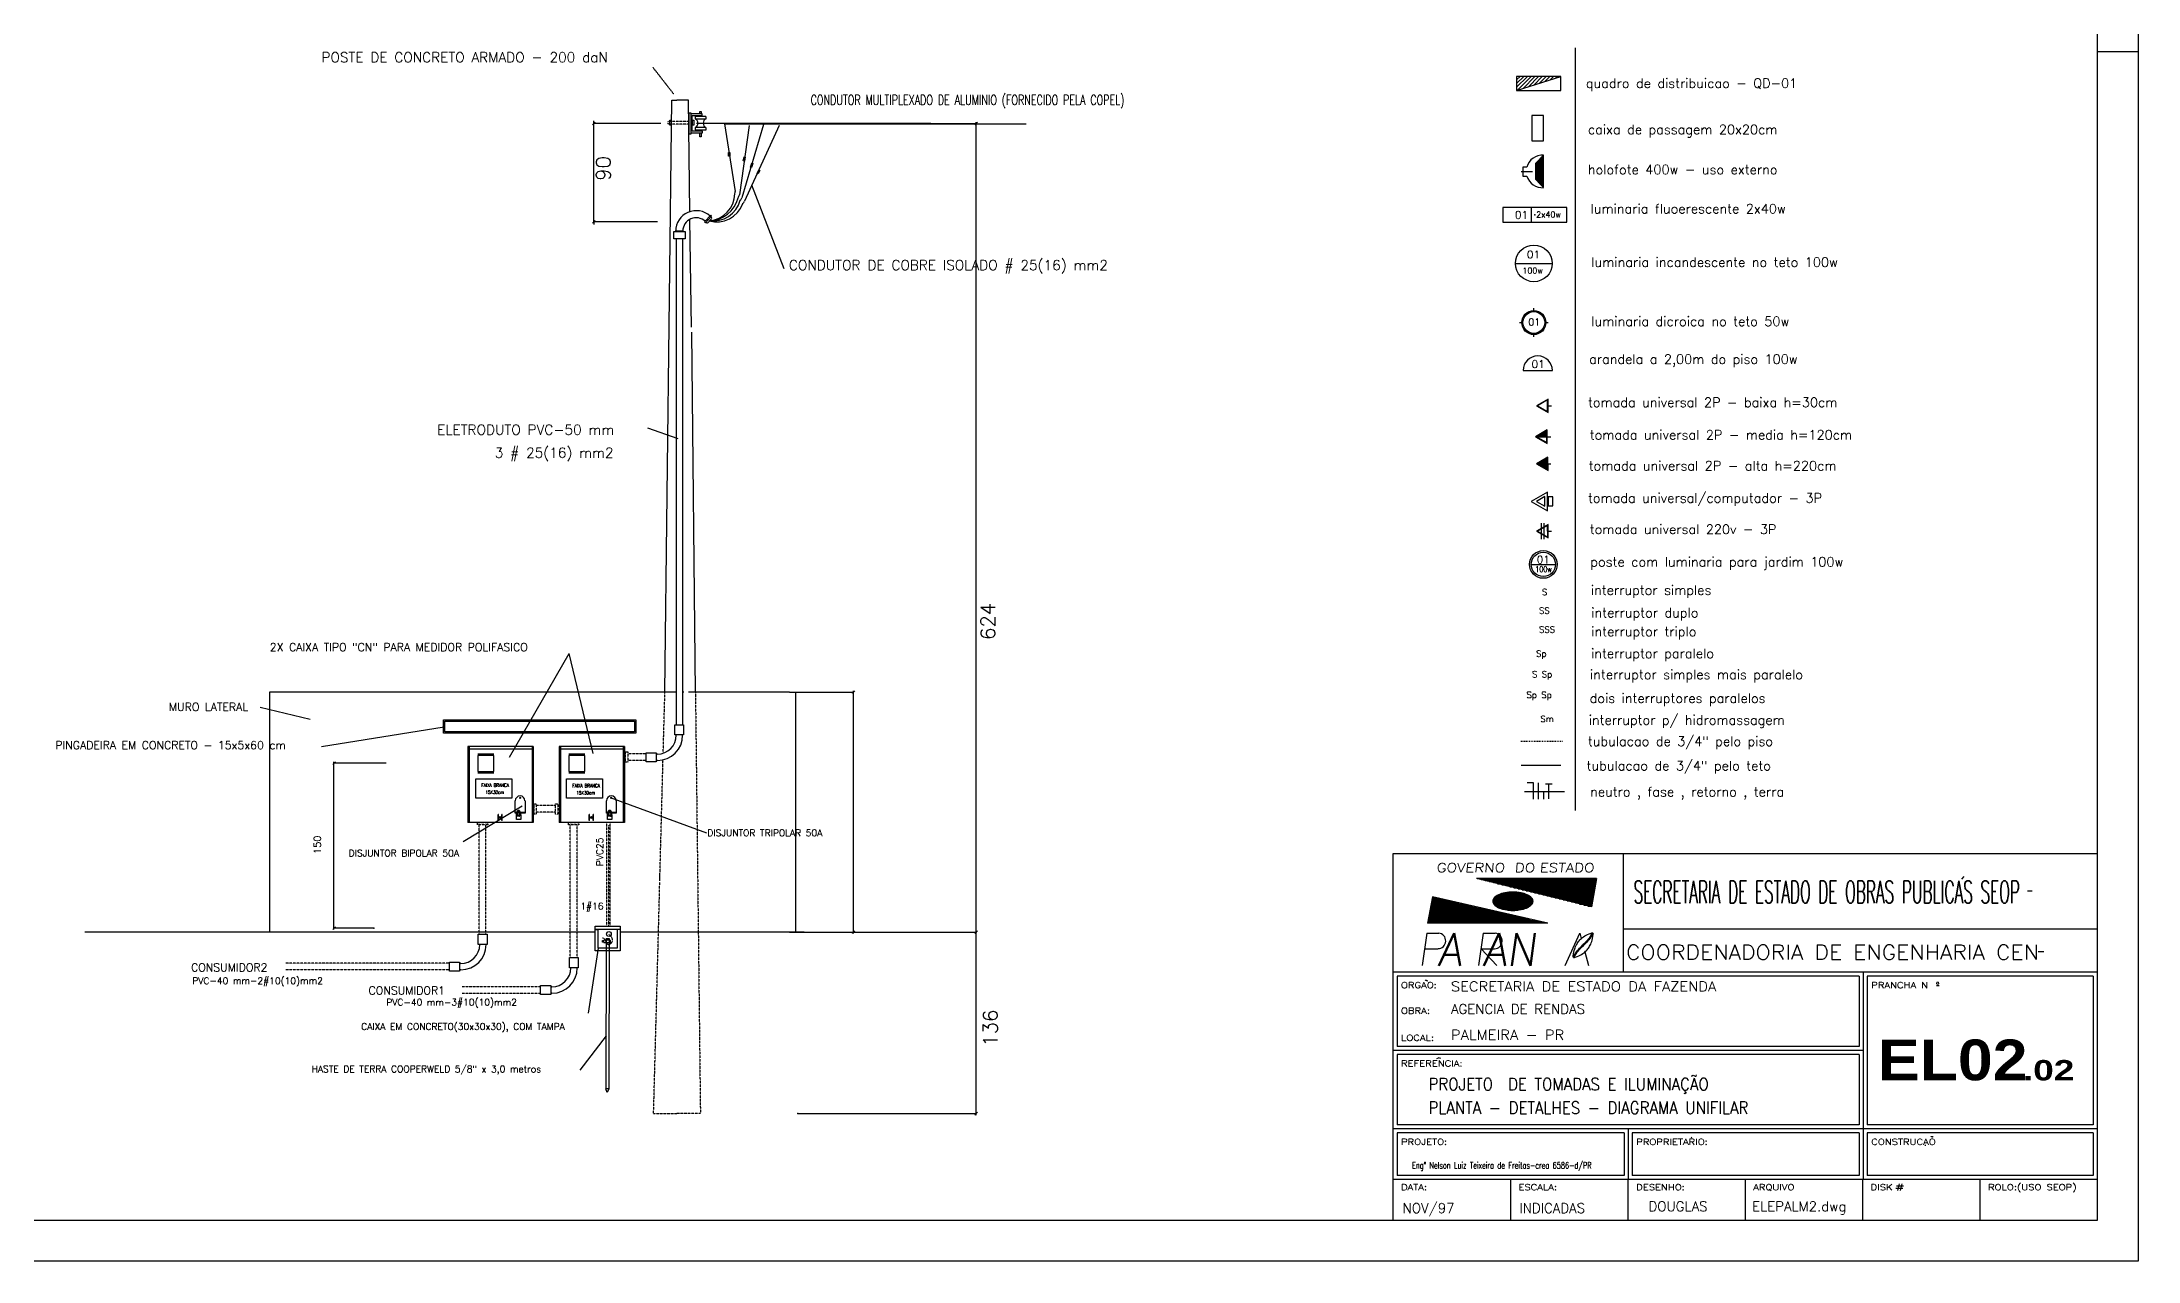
# Model space of a CAD drawing. Extents: x 4776 to 9276, y -14 to 2986.
# Drawn here: x 6702 to 9276, y -14 to 1484 of the extents above; entities that cross this region are included whole.
import ezdxf
from ezdxf.enums import TextEntityAlignment as Align

# ---------------------------------------------------------------- set-up
doc = ezdxf.new("R2010")
doc.units = 0
doc.header["$MEASUREMENT"] = 0
doc.linetypes.add('HIDDEN', pattern=[0.375, 0.25, -0.125])
doc.linetypes.add('PONT', pattern=[2, 1, -1])
doc.layers.get('0').update_dxf_attribs({"linetype": 'CONTINUOUS'})
doc.layers.get('DEFPOINTS').update_dxf_attribs({"linetype": 'CONTINUOUS'})
for name, color, linetype in [('COTAS', 1, 'CONTINUOUS'), ('ELETRI', 5, 'CONTINUOUS'), ('ELETRIN', 5, 'PONT'), ('ELETRON', 5, 'CONTINUOUS'), ('FOLHA', 2, 'CONTINUOUS'), ('MARGE', 6, 'CONTINUOUS'), ('TEXTOS', 7, 'CONTINUOUS')]:
    doc.layers.add(name, color=color, linetype=linetype)
doc.styles.add('ROMANS', font='ROMANS.shx')
doc.styles.add('SANSSERIFBOLD', font='sasb____.pfb')
doc.styles.get("Standard").update_dxf_attribs({"font": 'romans.shx', "width": 0.8})

# ---------------------------------------------------------------- blocks, each defined once
blk = doc.blocks.new('EU')
at = {"layer": 'TEXTOS', "color": 7, "style": 'ROMANS', "width": 0.7}
blk.add_text('Eng%%d Nelson Luiz Teixeira de Freitas-crea 6586-d/PR', height=8, dxfattribs=at).set_placement((-3.6, -3.5))
blk = doc.blocks.new('*X2')
at = {"color": 0}
for p, q in [((2863.1, -1092.5), (3010, -1092.5)), ((2868.2, -1093.8), (3009.7, -1093.8)), ((2873.2, -1095), (3009.5, -1095)), ((2878.2, -1096.2), (3009.3, -1096.2)), ((2883.3, -1097.5), (3009, -1097.5)), ((2888.3, -1098.8), (3008.8, -1098.8)), ((2893.4, -1100), (3008.6, -1100)), ((2898.4, -1101.2), (3008.4, -1101.2)), ((2903.4, -1102.5), (3008.1, -1102.5)), ((2908.5, -1103.8), (3007.9, -1103.8)), ((2913.5, -1105), (3007.7, -1105)), ((2918.6, -1106.2), (3007.5, -1106.2)), ((2805.2, -1132.5), (2885.3, -1132.5)), ((2805.4, -1131.2), (2879.9, -1131.2)), ((2805.6, -1130), (2874.4, -1130)), ((2805.9, -1128.8), (2869, -1128.8)), ((2806.1, -1127.5), (2863.5, -1127.5)), ((2806.3, -1126.2), (2858.1, -1126.2)), ((2806.5, -1125), (2852.6, -1125)), ((2806.8, -1123.8), (2847.2, -1123.8)), ((2807, -1122.5), (2841.7, -1122.5)), ((2807.2, -1121.2), (2836.3, -1121.2)), ((2807.5, -1120), (2830.9, -1120)), ((2807.7, -1118.8), (2825.4, -1118.8)), ((2807.9, -1117.5), (2820, -1117.5)), ((2808.1, -1116.2), (2814.5, -1116.2)), ((2808.4, -1115), (2809.1, -1115)), ((2882.5, -1120), (2931.9, -1120)), ((2882.5, -1121.2), (2931.9, -1121.2)), ((2882.7, -1118.8), (2931.7, -1118.8)), ((2882.9, -1122.5), (2931.5, -1122.5)), ((2883.2, -1117.5), (2931.2, -1117.5)), ((2883.6, -1123.8), (2930.8, -1123.8)), ((2884.2, -1116.2), (2930.2, -1116.2)), ((2884.8, -1125), (2929.6, -1125)), ((2885.6, -1115), (2928.8, -1115)), ((2886.3, -1126.2), (2928.1, -1126.2)), ((2887.2, -1113.8), (2927.1, -1113.8)), ((2888.1, -1127.5), (2926.3, -1127.5)), ((2889.5, -1112.5), (2924.9, -1112.5)), ((2890.7, -1128.8), (2923.7, -1128.8)), ((2892.6, -1111.2), (2921.8, -1111.2)), ((2894.3, -1130), (2920.1, -1130)), ((2897.3, -1110), (2917, -1110)), ((2901, -1131.2), (2913.3, -1131.2)), ((2923.6, -1107.5), (3007.2, -1107.5)), ((2928.6, -1108.8), (3007, -1108.8)), ((2933.7, -1110), (3006.8, -1110)), ((2938.7, -1111.2), (3006.5, -1111.2)), ((2943.8, -1112.5), (3006.3, -1112.5)), ((2948.8, -1113.8), (3006.1, -1113.8)), ((2953.8, -1115), (3005.9, -1115)), ((2958.9, -1116.2), (3005.6, -1116.2)), ((2963.9, -1117.5), (3005.4, -1117.5)), ((2969, -1118.8), (3005.2, -1118.8)), ((2974, -1120), (3005, -1120)), ((2979, -1121.2), (3004.7, -1121.2)), ((2984.1, -1122.5), (3004.5, -1122.5)), ((2989.1, -1123.8), (3004.3, -1123.8)), ((2994.2, -1125), (3004, -1125)), ((2999.2, -1126.2), (3003.8, -1126.2)), ((2802.7, -1146.2), (2945.2, -1146.2)), ((2802.9, -1145), (2939.8, -1145)), ((2803.1, -1143.8), (2934.3, -1143.8)), ((2803.4, -1142.5), (2928.9, -1142.5)), ((2803.6, -1141.2), (2923.4, -1141.2)), ((2803.8, -1140), (2918, -1140)), ((2804, -1138.8), (2912.5, -1138.8)), ((2804.3, -1137.5), (2907.1, -1137.5)), ((2804.5, -1136.2), (2901.6, -1136.2)), ((2804.7, -1135), (2896.2, -1135)), ((2805, -1133.8), (2890.8, -1133.8))]:
    blk.add_line(p, q, dxfattribs=at)

msp = doc.modelspace()

# ---------------------------------------------------------------- linework, layer by layer
for p, q in [((9275.7, 2986.5), (9275.7, -13.5)), ((8585, 540.1), (8585, 1476.5)), ((9275.7, 1471.5), (9225.7, 1471.5)), ((7542.1, 1383.6), (7505.6, 1383.6)), ((7539.7, 1383.3), (7552.9, 1300)), ((7569.9, 1381.3), (7558.2, 1296.1)), ((7587.7, 1382.3), (7561, 1292.5)), ((7607.1, 1381.3), (7564.5, 1288.4)), ((7544.6, 1348.2), (7546.1, 1348.2)), ((7544.6, 1343.4), (7544.6, 1348.2)), ((7546.1, 1343.4), (7544.6, 1343.4)), ((7544.9, 1348.2), (7546.3, 1348.2)), ((7544.9, 1343.4), (7544.9, 1348.2)), ((7546.3, 1343.4), (7544.9, 1343.4)), ((7546.1, 1348.2), (7546.1, 1343.4)), ((7546.3, 1348.2), (7546.3, 1343.4)), ((7562.8, 1337.9), (7563.9, 1342.6)), ((7563.9, 1342.6), (7565.3, 1342.3)), ((7565.3, 1342.3), (7564.2, 1337.6)), ((7564.2, 1337.6), (7562.8, 1337.9)), ((7571.6, 1330.2), (7573.2, 1334.9)), ((7573, 1329.8), (7571.6, 1330.2)), ((7574.5, 1334.4), (7573, 1329.8)), ((7573.2, 1334.9), (7574.5, 1334.4)), ((7579.9, 1322.3), (7582, 1326.7)), ((7581.3, 1321.7), (7579.9, 1322.3)), ((7583.3, 1326.1), (7581.3, 1321.7)), ((7582, 1326.7), (7583.3, 1326.1)), ((7612.9, 1205.2), (7573.2, 1307.9)), ((7523, 1270.9), (7515.4, 1262.8)), ((7516.4, 1261.8), (7515.4, 1262.8)), ((7523.9, 1270), (7516.4, 1261.8)), ((7517.1, 1262.6), (7517.8, 1261.9)), ((7523.8, 1266.5), (7519.7, 1261.9)), ((7523.9, 1270), (7523, 1270.9)), ((7523, 1269), (7523.8, 1268.3)), ((7477.5, 1250.9), (7491.3, 1250.9)), ((7477.5, 1242), (7477.5, 1250.9)), ((7491.3, 1242), (7477.5, 1242)), ((7489.6, 1251.5), (7479, 1251.5)), ((7480.6, 1242.1), (7480.6, 645.2)), ((7488.3, 1242.1), (7488.3, 645.2)), ((7491.3, 1250.9), (7491.3, 1242)), ((7445.4, 1009.8), (7482.4, 996.8)), ((7275.9, 605.4), (7349, 732.9)), ((7378.4, 610.1), (7349, 732.9)), ((6981.2, 685.2), (6981.2, 390.9)), ((6969.7, 666.7), (7030.8, 652)), ((7194.9, 651.3), (7430.9, 651.3)), ((7194.9, 634.7), (7194.9, 651.3)), ((7196.5, 649.7), (7429.3, 649.7)), ((7196.5, 636.4), (7196.5, 649.7)), ((7429.3, 649.7), (7429.3, 636.4)), ((7430.9, 651.3), (7430.9, 634.7)), ((7478.8, 645.2), (7489.6, 645.2)), ((7478.8, 632.7), (7478.8, 645.2)), ((7489.6, 645.2), (7489.6, 632.7)), ((7195.7, 642.3), (7044.8, 618.2)), ((7430.9, 634.7), (7194.9, 634.7)), ((7429.3, 636.4), (7196.5, 636.4)), ((7489.6, 632.7), (7478.8, 632.7)), ((7480.6, 632.7), (7480.6, 632.4)), ((7488.3, 632.7), (7488.3, 632.4)), ((7256.5, 609), (7236.9, 609)), ((7256.5, 607.4), (7236.9, 607.4)), ((7236.9, 607.4), (7236.9, 587.8)), ((7256.5, 587.8), (7256.5, 607.4)), ((7368.4, 609), (7348.8, 609)), ((7368.4, 607.4), (7348.8, 607.4)), ((7348.8, 607.4), (7348.8, 587.8)), ((7368.4, 587.8), (7368.4, 607.4)), ((7443.4, 610.6), (7455.9, 610.6)), ((7443.4, 599.8), (7443.4, 610.6)), ((7455.9, 599.8), (7443.4, 599.8)), ((7455.9, 610.6), (7455.9, 599.8)), ((7457.4, 609.2), (7455.9, 609.2)), ((7457.4, 601.4), (7455.9, 601.4)), ((7236.9, 587.8), (7256.5, 587.8)), ((7236.9, 586.2), (7256.5, 586.2)), ((7348.8, 587.8), (7368.4, 587.8)), ((7348.8, 586.2), (7368.4, 586.2)), ((7218.9, 502), (7291.3, 545.7)), ((7282.9, 537.3), (7282.9, 551.8)), ((7294.8, 551.8), (7294.8, 537.3)), ((7394.8, 537.3), (7394.8, 551.8)), ((7518, 512.2), (7399.9, 555.5)), ((7406.7, 551.8), (7406.7, 537.3)), ((7261.8, 527.6), (7261.8, 534.8)), ((7262.2, 534.8), (7261.8, 534.8)), ((7262.2, 527.6), (7261.8, 527.6)), ((7262.2, 527.6), (7262.2, 534.8)), ((7263.5, 530.5), (7264.9, 532.4)), ((7265.2, 532.2), (7263.8, 530.3)), ((7266.5, 527.6), (7266.5, 534.8)), ((7266.9, 534.8), (7266.5, 534.8)), ((7266.9, 527.6), (7266.5, 527.6)), ((7266.9, 527.6), (7266.9, 534.8)), ((7284.4, 537.3), (7282.9, 537.3)), ((7282.9, 536.7), (7282.9, 537.3)), ((7282.9, 537.3), (7284.4, 537.3)), ((7284.4, 536.7), (7282.9, 536.7)), ((7284.2, 528.7), (7284.2, 534.7)), ((7284.2, 534.7), (7289.5, 534.7)), ((7289.5, 528.7), (7284.2, 528.7)), ((7284.4, 534.7), (7284.4, 537.5)), ((7285.5, 534.7), (7285.5, 537.5)), ((7294.8, 537.3), (7285.5, 537.3)), ((7294.8, 536.7), (7285.5, 536.7)), ((7285.8, 537.3), (7294.8, 537.3)), ((7288.2, 537.5), (7288.2, 537.4)), ((7288.2, 536.7), (7288.2, 534.7)), ((7289.3, 537.5), (7289.3, 537.4)), ((7289.3, 536.7), (7289.3, 534.7)), ((7289.5, 534.7), (7289.5, 528.7)), ((7294.8, 537.3), (7294.8, 536.7)), ((7374.1, 534.8), (7373.7, 534.8)), ((7373.7, 527.6), (7373.7, 534.8)), ((7374.1, 527.6), (7373.7, 527.6)), ((7374.1, 527.6), (7374.1, 534.8)), ((7375.4, 530.5), (7376.8, 532.4)), ((7377.1, 532.2), (7375.7, 530.3)), ((7378.8, 534.8), (7378.4, 534.8)), ((7378.4, 527.6), (7378.4, 534.8)), ((7378.8, 527.6), (7378.4, 527.6)), ((7378.8, 527.6), (7378.8, 534.8)), ((7394.8, 537.3), (7396.3, 537.3)), ((7394.8, 536.7), (7394.8, 537.3)), ((7396.3, 537.3), (7394.8, 537.3)), ((7396.3, 536.7), (7394.8, 536.7)), ((7396.1, 534.7), (7401.4, 534.7)), ((7396.1, 528.7), (7396.1, 534.7)), ((7401.4, 528.7), (7396.1, 528.7)), ((7396.3, 534.7), (7396.3, 537.5)), ((7397.4, 534.7), (7397.4, 537.5)), ((7406.7, 537.3), (7397.4, 537.3)), ((7406.7, 536.7), (7397.4, 536.7)), ((7397.7, 537.3), (7406.7, 537.3)), ((7400.1, 537.5), (7400.1, 537.4)), ((7400.1, 536.7), (7400.1, 534.7)), ((7401.1, 537.5), (7401.1, 537.4)), ((7401.1, 536.7), (7401.1, 534.7)), ((7401.4, 534.7), (7401.4, 528.7)), ((7406.7, 537.3), (7406.7, 536.7)), ((8360.7, 486.5), (8360.7, 36.5)), ((9225.7, 486.5), (8360.7, 486.5)), ((8643.2, 486.5), (8643.2, 341.5)), ((7460.2, 453.5), (7460.2, 462.2)), ((8604.4, 421.5), (8463.2, 456.5)), ((8610.7, 456.5), (8463.2, 456.5)), ((8610.7, 456.5), (8604.4, 421.5)), ((8409.1, 434), (8403.2, 401.5)), ((8550.7, 401.5), (8409.1, 434)), ((7237.4, 375.5), (7237.4, 388)), ((7237.4, 388), (7248.2, 388)), ((7248.2, 388), (7248.2, 375.5)), ((7380.8, 394.1), (7380.8, 397.8)), ((7380.8, 397.8), (7411.6, 397.8)), ((7380.8, 394.1), (7411.6, 394.1)), ((7380.8, 367.4), (7380.8, 393.6)), ((7380.8, 393.6), (7384.6, 393.6)), ((7384.6, 370.9), (7384.6, 393.6)), ((7407.8, 393.6), (7407.8, 370.9)), ((7411.6, 393.6), (7407.8, 393.6)), ((7411.6, 397.8), (7411.6, 394.1)), ((7411.6, 393.6), (7411.6, 367.4)), ((8550.7, 401.5), (8403.2, 401.5)), ((9225.7, 394), (8643.2, 394)), ((7248.2, 375.5), (7237.4, 375.5)), ((7384.6, 370.9), (7372.3, 290.9)), ((7411.6, 367.4), (7380.8, 367.4)), ((7407.8, 370.9), (7384.6, 370.9)), ((7389.9, 380.4), (7391, 380.4)), ((7389.9, 378), (7389.9, 380.4)), ((7391, 378), (7389.9, 378)), ((7391, 380.4), (7391, 378)), ((7399.3, 380.5), (7391.6, 380.5)), ((7391.6, 377.8), (7391.6, 380.5)), ((7391.6, 377.8), (7399.3, 377.8)), ((7394.3, 382.8), (7393.9, 198.2)), ((7394.3, 382.8), (7398, 382.8)), ((7398, 382.8), (7397.6, 198.2)), ((7399.3, 380.5), (7399.3, 377.8)), ((9160.2, 366.2), (9152.9, 366.2)), ((7202, 342.7), (7202, 353.5)), ((7202, 353.5), (7214.5, 353.5)), ((7214.5, 342.7), (7202, 342.7)), ((7214.5, 353.5), (7214.5, 342.7)), ((7216, 352), (7214.5, 352)), ((7216, 344.3), (7214.5, 344.3)), ((7349.3, 346.8), (7349.3, 359.3)), ((7349.3, 359.3), (7360.1, 359.3)), ((7360.1, 346.8), (7349.3, 346.8)), ((7360.1, 359.3), (7360.1, 346.8)), ((9225.7, 341.5), (8360.7, 341.5)), ((8933.2, 336.5), (8365.7, 336.5)), ((8365.7, 336.5), (8365.7, 250.2)), ((8933.2, 336.5), (8933.2, 250.2)), ((8938.2, 341.5), (8938.2, 86.5)), ((9220.7, 336.5), (8943.2, 336.5)), ((8943.2, 336.5), (8943.2, 154)), ((9220.7, 336.5), (9220.7, 154)), ((7313.9, 314), (7313.9, 324.8)), ((7313.9, 324.8), (7326.4, 324.8)), ((7326.4, 314), (7313.9, 314)), ((7326.4, 324.8), (7326.4, 314)), ((7327.9, 323.3), (7326.4, 323.3)), ((7327.9, 315.6), (7326.4, 315.6)), ((9028.1, 324.9), (9031.5, 324.9)), ((7362.5, 221), (7395, 263.3)), ((8938.2, 245.2), (8360.7, 245.2)), ((8933.2, 250.2), (8365.7, 250.2)), ((8933.2, 240.2), (8365.7, 240.2)), ((8365.7, 240.2), (8365.7, 154)), ((8414.4, 235.4), (8416.7, 236.3)), ((8419.4, 235.4), (8416.7, 236.3)), ((8933.2, 240.2), (8933.2, 154)), ((7397.6, 198.2), (7393.9, 198.2)), ((7395.7, 193.4), (7393.9, 198.2)), ((7397.6, 198.2), (7395.7, 193.4)), ((9225.7, 149), (8360.7, 149)), ((8933.2, 154), (8365.7, 154)), ((8644.5, 144), (8365.7, 144)), ((8365.7, 144), (8365.7, 91.5)), ((8644.5, 144), (8644.5, 91.5)), ((8649.5, 149), (8649.5, 86.5)), ((8933.2, 144), (8654.5, 144)), ((8654.5, 144), (8654.5, 91.5)), ((8727.1, 138), (8727.9, 138.7)), ((8933.2, 144), (8933.2, 91.5)), ((9220.7, 154), (8943.2, 154)), ((9220.7, 144), (8943.2, 144)), ((8943.2, 144), (8943.2, 91.5)), ((9014.4, 129.2), (9014.4, 128)), ((9220.7, 144), (9220.7, 91.5)), ((9225.7, 86.5), (8360.7, 86.5)), ((8644.5, 91.5), (8365.7, 91.5)), ((8504.9, 86.5), (8504.9, 36.5)), ((8649.1, 86.5), (8649.1, 36.5)), ((8933.2, 91.5), (8654.5, 91.5)), ((8793.2, 86.5), (8793.2, 36.5)), ((8937.4, 86.5), (8937.4, 36.5)), ((9220.7, 91.5), (8943.2, 91.5)), ((8979.1, 79), (8987.6, 79)), ((8982.5, 81.4), (8980.3, 73.2)), ((8985.7, 81.4), (8983.5, 73.2)), ((9081.6, 86.5), (9081.6, 36.5)), ((8978.4, 75.9), (8987, 75.9)), ((9275.7, -13.5), (4775.8, -13.5))]:
    msp.add_line(p, q)
at = {"linetype": 'HIDDEN'}
for p, q in [((7477.4, 1420), (7452, 1452.5)), ((7496.6, 1386.2), (7470, 1386.2)), ((7496.6, 1382.9), (7470, 1382.9)), ((7464.5, 610.3), (7466.6, 685.2)), ((7504.1, 685.2), (7507.6, 390.3)), ((7418.4, 611.9), (7421.2, 611.9)), ((7418.4, 599.2), (7418.4, 611.9)), ((7421.2, 599.2), (7418.4, 599.2)), ((7421.2, 611.9), (7421.2, 599.2)), ((7442.6, 609.7), (7421.2, 609.7)), ((7442.6, 601.4), (7421.2, 601.4)), ((7460.4, 456.9), (7464.3, 602.2)), ((7305.9, 548.2), (7308.6, 548.2)), ((7305.9, 535.5), (7305.9, 548.2)), ((7308.6, 548.2), (7308.6, 535.5)), ((7331.8, 546), (7308.6, 546)), ((7332.4, 548.2), (7335.1, 548.2)), ((7332.4, 535.5), (7332.4, 548.2)), ((7335.1, 548.2), (7335.1, 535.5)), ((7236.3, 522.4), (7236.3, 525.2)), ((7236.3, 525.2), (7249, 525.2)), ((7249, 522.4), (7236.3, 522.4)), ((7238.5, 388), (7238.5, 522.4)), ((7246.8, 388), (7246.8, 522.4)), ((7249, 525.2), (7249, 522.4)), ((7308.6, 535.5), (7305.9, 535.5)), ((7331.8, 537.7), (7308.6, 537.7)), ((7335.1, 535.5), (7332.4, 535.5)), ((7348.2, 525.2), (7360.9, 525.2)), ((7348.2, 522.4), (7348.2, 525.2)), ((7360.9, 522.4), (7348.2, 522.4)), ((7350.4, 359.3), (7350.4, 522.4)), ((7358.7, 359.3), (7358.7, 522.4)), ((7360.9, 525.2), (7360.9, 522.4)), ((7395.2, 398.2), (7395.2, 524.2)), ((7397.4, 521.9), (7397.4, 398.7)), ((7399.3, 398.2), (7399.3, 524.2)), ((7458.7, 390.3), (7460.3, 452.1)), ((7399.1, 386.7), (7397.6, 388.1)), ((7400.2, 385.4), (7399.1, 386.7)), ((7452.7, 167.6), (7458.7, 390.3)), ((7507.6, 390.3), (7510.2, 167.6)), ((7390.1, 383.7), (7391.3, 382.9)), ((7391.3, 382.9), (7392.3, 382.1)), ((7392.3, 382.1), (7393, 381.3)), ((7393, 381.3), (7393.5, 380.5)), ((7393.5, 380.5), (7393.8, 379.7)), ((7393.8, 379.7), (7394.1, 379)), ((7394.1, 379), (7394.3, 378.3)), ((7394.3, 378.3), (7394.5, 377.6)), ((7394.5, 377.6), (7394.8, 377.1)), ((7394.8, 377.1), (7395.2, 376.6)), ((7395.2, 376.6), (7395.5, 376.2)), ((7395.5, 376.2), (7396, 375.9)), ((7396, 375.9), (7396.4, 375.6)), ((7396.4, 375.6), (7397, 375.5)), ((7397, 375.5), (7397.5, 375.5)), ((7397.5, 375.5), (7398.1, 375.6)), ((7398.1, 375.6), (7398.7, 375.8)), ((7398.7, 375.8), (7399.4, 376.1)), ((7399.4, 376.1), (7400, 376.5)), ((7400, 376.5), (7400.6, 377)), ((7401.1, 384.3), (7400.2, 385.4)), ((7400.6, 377), (7401.1, 377.6)), ((7401.7, 383.2), (7401.1, 384.3)), ((7401.1, 377.6), (7401.6, 378.2)), ((7401.6, 378.2), (7402, 378.9)), ((7402.2, 382.2), (7401.7, 383.2)), ((7402, 378.9), (7402.3, 379.7)), ((7402.4, 381.3), (7402.2, 382.2)), ((7402.3, 379.7), (7402.4, 380.5)), ((7402.4, 380.5), (7402.4, 381.3)), ((7201.4, 352.5), (7001, 352.5)), ((7201.4, 344.2), (7001, 344.2)), ((7313.3, 323.2), (7217.4, 323.2)), ((7313.3, 315), (7217.4, 315)), ((7452.7, 167.6), (7481.4, 167.6)), ((7510.2, 167.6), (7481.4, 167.6))]:
    msp.add_line(p, q, dxfattribs=at)
at = {"linetype": 'CONTINUOUS'}
for p, q in [((7466.6, 685.2), (7475.1, 1412.5)), ((7475.1, 1412.5), (7481.4, 1412.5)), ((7495.6, 1412.5), (7481.4, 1412.5)), ((7497.2, 1275.3), (7495.6, 1412.5)), ((7496.5, 1370.4), (7496.5, 1396.9)), ((7496.5, 1396.9), (7498.3, 1396.9)), ((7498.3, 1396.9), (7498.3, 1370.4)), ((7498.3, 1395.5), (7498.3, 1372.3)), ((7512.2, 1395.5), (7498.3, 1395.5)), ((7500.2, 1374.1), (7500.2, 1393.6)), ((7500.2, 1393.6), (7512.2, 1393.6)), ((7503.6, 1392.1), (7503.6, 1389.5)), ((7516.7, 1392.1), (7503.6, 1392.1)), ((7509.6, 1398.5), (7511.1, 1398.5)), ((7509.6, 1395.5), (7509.6, 1398.5)), ((7509.6, 1392.1), (7509.6, 1393.6)), ((7511.1, 1398.5), (7511.1, 1395.5)), ((7511.1, 1393.6), (7511.1, 1392.1)), ((7512.2, 1393.6), (7512.2, 1395.5)), ((7517.1, 1389.5), (7517.1, 1392.1)), ((7472.6, 1381.5), (7472.6, 1387.6)), ((7472.6, 1387.6), (7474.2, 1387.6)), ((7474.2, 1381.5), (7472.6, 1381.5)), ((7474.2, 1387.6), (7474.2, 1381.5)), ((7498.3, 1370.4), (7496.5, 1370.4)), ((7498.3, 1372.3), (7512.6, 1372.3)), ((7512.6, 1374.1), (7500.2, 1374.1)), ((7500.4, 1381.5), (7500.4, 1387.6)), ((7500.4, 1387.6), (7502.1, 1387.6)), ((7502.1, 1381.5), (7500.4, 1381.5)), ((7502.1, 1387.6), (7502.1, 1381.5)), ((7503.6, 1389.5), (7517.1, 1389.5)), ((7503.6, 1378.6), (7503.6, 1376)), ((7516.7, 1378.6), (7503.6, 1378.6)), ((7503.6, 1376), (7517.1, 1376)), ((7509.6, 1374.1), (7509.6, 1376)), ((7509.6, 1367.4), (7509.6, 1372.3)), ((7511.1, 1367.4), (7509.6, 1367.4)), ((7511.1, 1376), (7511.1, 1374.1)), ((7511.1, 1372.3), (7511.1, 1367.4)), ((7512.6, 1372.3), (7512.6, 1374.1)), ((7517.1, 1376), (7517.1, 1378.6)), ((7499.4, 1133.5), (7497.3, 1265.9)), ((7504.1, 685.2), (7499.5, 1127.3)), ((7480.6, 685.2), (6981.2, 685.2)), ((7489.9, 685.2), (7488.3, 685.2)), ((7619.7, 685.2), (7495.4, 685.2)), ((7627.2, 390.6), (7627.2, 685.4)), ((7224.7, 618.7), (7224.7, 525.3)), ((7305, 618.7), (7224.7, 618.7)), ((7226.4, 618.7), (7226.4, 525.3)), ((7303.4, 618.7), (7303.4, 525.3)), ((7305, 618.7), (7305, 525.3)), ((7336.6, 618.7), (7336.6, 525.3)), ((7416.9, 618.7), (7336.6, 618.7)), ((7338.3, 618.7), (7338.3, 525.3)), ((7415.3, 618.7), (7415.3, 525.3)), ((7416.9, 618.7), (7416.9, 525.3)), ((7305, 615.4), (7224.7, 615.4)), ((7416.9, 615.4), (7336.6, 615.4)), ((7305, 525.3), (7224.7, 525.3)), ((7416.9, 525.3), (7336.6, 525.3)), ((7380.8, 390.6), (6754.2, 390.6)), ((7637.6, 390.3), (7411.6, 390.3))]:
    msp.add_line(p, q, dxfattribs=at)
at = {"linetype": 'PONT'}
msp.add_line((7470, 1386.2), (7470, 1382.9), dxfattribs=at)
at = {"color": 0, "linetype": 'BYBLOCK'}
for p, q in [((7619.7, 685.2), (7698.4, 685.2)), ((7696.8, 683.5), (7700, 686.8)), ((7698.4, 388.7), (7698.4, 686.8)), ((7058.6, 596.4), (7061.9, 599.6)), ((7619.7, 390.3), (7698.4, 390.3)), ((7696.8, 388.7), (7700, 392))]:
    msp.add_line(p, q, dxfattribs=at)
for points in [[(7234.3, 554.9), (7234.3, 578.7), (7278.5, 578.7), (7278.5, 554.9)], [(7345.6, 554.9), (7345.6, 578.7), (7389.9, 578.7), (7389.9, 554.9)]]:
    msp.add_lwpolyline(points, close=True)
msp.add_lwpolyline([(8507.9, 439.7, 0.046559), (8497.9, 438.8, 0.060204), (8490.4, 436.4, 0.101638), (8484.6, 432.2, 0.186883), (8483.2, 428.5, 0.186883), (8484.6, 424.8, 0.101638), (8490.4, 420.5, 0.060204), (8497.9, 418.2, 0.046559), (8507.9, 417.2, 0.046559), (8518, 418.2, 0.060204), (8525.4, 420.5, 0.101638), (8531.3, 424.8, 0.186883), (8532.7, 428.5, 0.186883), (8531.3, 432.2, 0.101638), (8525.4, 436.4, 0.060204), (8518, 438.8, 0.046559)], format="xyb", close=True)
for points in [[(8582.1, 359.8), (8582.2, 361.4), (8582.5, 363.8), (8582.9, 366), (8583.4, 368), (8583.9, 369.8), (8584.4, 371.4), (8585, 372.9), (8585.6, 374.3), (8586.3, 375.5), (8587, 376.7), (8587.7, 377.8), (8588.5, 378.9), (8589.3, 379.9), (8590.2, 380.9), (8591.2, 381.9), (8592.2, 382.8), (8593.4, 383.8), (8594.7, 384.8), (8596.2, 385.8), (8597.8, 386.7), (8599.6, 387.7), (8601.7, 388.6), (8604, 389.4), (8605.9, 390)], [(8582.7, 359), (8584.5, 359.6), (8586.8, 360.5), (8588.8, 361.4), (8590.6, 362.3), (8592.3, 363.2), (8593.7, 364.2), (8595, 365.1), (8596.2, 366), (8597.3, 367), (8598.2, 367.9), (8599.1, 368.9), (8600, 369.9), (8600.8, 370.9), (8601.5, 372), (8602.2, 373.2), (8602.9, 374.5), (8603.5, 375.9), (8604.2, 377.4), (8604.8, 379), (8605.3, 380.8), (8605.8, 382.8), (8606.2, 385), (8606.4, 387.5), (8606.5, 389.2)], [(8605.9, 390), (8604.3, 387.5), (8602.9, 385.1), (8601.7, 383.3), (8600.5, 381.7), (8599.3, 380.3), (8597.9, 378.8), (8596.2, 377), (8593.9, 374.8)], [(8606.5, 389.2), (8605.2, 386.9), (8603.7, 384.6), (8602.5, 382.7), (8601.3, 381.1), (8600.1, 379.7), (8598.7, 378.1), (8596.9, 376.3), (8594.6, 374.1)], [(8582.1, 359.8), (8583.4, 362), (8584.8, 364.4), (8586.1, 366.2), (8587.2, 367.8), (8588.5, 369.3), (8589.9, 370.8), (8591.7, 372.6), (8593.9, 374.8)], [(8582.7, 359), (8584.2, 361.5), (8585.7, 363.8), (8586.9, 365.7), (8588, 367.2), (8589.2, 368.6), (8590.6, 370.1), (8592.4, 371.9), (8594.6, 374.1)], [(8400.4, 331), (8400.8, 331.4), (8401.2, 331.5), (8401.5, 331.4), (8401.8, 331.1), (8402.2, 330.9), (8402.5, 330.7), (8402.9, 330.8), (8403.4, 331.2)], [(9021.3, 139.2), (9021.7, 139.6), (9022.1, 139.6), (9022.4, 139.5), (9022.7, 139.3), (9023.1, 139), (9023.4, 138.9), (9023.8, 139), (9024.3, 139.4)]]:
    msp.add_lwpolyline(points)
for centre, radius in [((7288.8, 555.5), 0.665), ((7400.7, 555.5), 0.665), ((7264.4, 531.4), 1.22), ((7376.3, 531.4), 1.22), ((7397.8, 388.2), 2.95)]:
    msp.add_circle(centre, radius)
at = {"linetype": 'CONTINUOUS'}
for centre, start, end in [((7501.1, 1384), 294.1902, 65.8098), ((7519.8, 1384), 116.626, 243.374)]:
    msp.add_arc(centre, 6.13, start, end, dxfattribs=at)
for centre, radius, start, end in [((7520, 1301.6), 37.5, 271.1045, 346.0303), ((7525.9, 1298.3), 34.4, 261.6573, 344.9746), ((7518.5, 1298.2), 34, 274.255, 358.6987), ((7544.7, 1300.1), 8.19, 341.3767, 359.2714), ((7550.2, 1297.9), 8.19, 319.1969, 347.5155), ((7553.3, 1295.1), 8.19, 315.316, 341.4912), ((7557, 1291.8), 8.19, 308.0653, 335.645), ((7505, 1251.5), 25.1, 47.287, 180), ((7505, 1251.5), 16.4, 47.287, 180), ((7518.7, 1262.8), 1.31, 227.287, 317.287), ((7530.5, 1296.4), 33.5, 253.5194, 340.6815), ((7522.9, 1267.3), 1.31, 317.287, 47.287), ((7457.4, 632.4), 23.2, 270, 0), ((7457.4, 632.4), 31, 270, 0), ((7288.8, 551.8), 5.98, 0, 180), ((7400.7, 551.8), 5.98, 0, 180), ((7286.8, 537.5), 2.41, 0, 180), ((7286.8, 537.5), 1.32, 0, 180), ((7398.7, 537.5), 2.41, 0, 180), ((7398.7, 537.5), 1.32, 0, 180), ((7216, 375.2), 31, 270, 0), ((7216, 375.2), 23.2, 270, 0), ((7327.9, 346.5), 23.2, 270, 0), ((7327.9, 346.5), 31, 270, 0)]:
    msp.add_arc(centre, radius, start, end)
at = {"layer": 'COTAS'}
for p, q in [((7377.8, 1382.2), (7381, 1385.5)), ((7379.4, 1382.2), (7379.4, 1387.1)), ((7379.4, 1262.7), (7379.4, 1383.8)), ((7461.4, 1383.8), (7379.4, 1383.8)), ((7793, 1383.6), (7540.9, 1383.6)), ((7633.4, 1383.6), (7848.8, 1383.6)), ((7847.2, 1381.9), (7850.5, 1385.2)), ((7848.8, 1179.4), (7848.8, 1385.2)), ((7377.8, 1261.2), (7381, 1264.5)), ((7377.8, 1261.1), (7381, 1264.4)), ((7379.4, 1264.5), (7379.4, 1259.6)), ((7457.6, 1262.9), (7379.4, 1262.9)), ((7453.6, 1262.7), (7379.4, 1262.7)), ((7848.8, 388.7), (7848.8, 1182.5)), ((7060.2, 393.6), (7060.2, 599.6)), ((7124.1, 598), (7060.2, 598)), ((7058.6, 393.6), (7061.9, 396.9)), ((7109.1, 395.2), (7060.2, 395.2)), ((7627.2, 390.3), (7848.8, 390.3)), ((7739.4, 390.3), (7848.8, 390.3)), ((7847.2, 388.7), (7850.5, 392)), ((7847.2, 388.7), (7850.5, 392)), ((7848.8, 165.9), (7848.8, 392)), ((7629.8, 167.6), (7848.8, 167.6)), ((7847.2, 165.9), (7850.5, 169.2))]:
    msp.add_line(p, q, dxfattribs=at)
for p in [(7379.4, 1383.8), (7848.8, 1383.6), (7379.4, 1262.7), (7109.1, 395.2), (7848.8, 390.3), (7629.8, 167.6)]:
    msp.add_point(p, dxfattribs=at)
at = {"layer": 'DEFPOINTS', "color": 0, "linetype": 'BYBLOCK'}
for p in [(7461.4, 1383.8), (7453.6, 1262.7), (7457.6, 1262.9), (7619.7, 685.2), (7698.4, 685.2), (7060.2, 598), (7224.5, 598), (7336.4, 598), (7619.7, 390.3), (7627.2, 390.3), (7739.4, 390.3)]:
    msp.add_point(p, dxfattribs=at)
at = {"layer": 'ELETRI'}
msp.add_line((7539.7, 1383.1), (7910.4, 1383.1), dxfattribs=at)
at = {"layer": 'ELETRIN'}
msp.add_line((8517.9, 624.9), (8568.7, 624.9), dxfattribs=at)
at = {"layer": 'ELETRON', "linetype": 'CONTINUOUS'}
for p, q in [((8512.6, 1424.3), (8566.8, 1441.4)), ((8566.8, 1441.4), (8512.6, 1441.4)), ((8512.6, 1428.1), (8525.9, 1441.4)), ((8512.6, 1432.6), (8521.4, 1441.4)), ((8512.6, 1437.2), (8516.8, 1441.4)), ((8512.6, 1441.4), (8512.6, 1424.3)), ((8512.6, 1424.3), (8566.8, 1424.3)), ((8513.7, 1424.6), (8530.5, 1441.4)), ((8520.4, 1426.7), (8535, 1441.4)), ((8527, 1428.8), (8539.6, 1441.4)), ((8533.7, 1430.9), (8544.1, 1441.4)), ((8540.3, 1433), (8548.7, 1441.4)), ((8547, 1435.1), (8553.2, 1441.4)), ((8553.6, 1437.2), (8557.8, 1441.4)), ((8560.3, 1439.3), (8562.3, 1441.4)), ((8566.8, 1424.3), (8566.8, 1441.4)), ((8531.2, 1393.4), (8531.2, 1362.4)), ((8545.5, 1393.4), (8531.2, 1393.4)), ((8545.5, 1362.4), (8545.5, 1393.4)), ((8531.2, 1362.4), (8545.5, 1362.4)), ((8545.7, 1344.7), (8536.1, 1334.8)), ((8539.8, 1338.6), (8545.7, 1338.6)), ((8540.4, 1339.2), (8545.7, 1339.2)), ((8541, 1339.9), (8545.7, 1339.9)), ((8541.6, 1340.5), (8545.7, 1340.5)), ((8542.2, 1341.1), (8545.7, 1341.1)), ((8542.8, 1341.7), (8545.7, 1341.7)), ((8543.4, 1342.4), (8545.7, 1342.4)), ((8544, 1343), (8545.7, 1343)), ((8544.6, 1343.6), (8545.7, 1343.6)), ((8545.2, 1344.2), (8545.7, 1344.2)), ((8545.7, 1304.9), (8545.7, 1344.7)), ((8518.2, 1324.6), (8532.2, 1324.6)), ((8525.1, 1330), (8520.2, 1330)), ((8520.2, 1330), (8520.2, 1319.1)), ((8520.2, 1319.1), (8525.3, 1319.1)), ((8536.1, 1314.8), (8536.1, 1334.8)), ((8536.1, 1334.2), (8545.7, 1334.2)), ((8536.1, 1333.6), (8545.7, 1333.6)), ((8536.1, 1333), (8545.7, 1333)), ((8536.1, 1332.3), (8545.7, 1332.3)), ((8536.1, 1331.7), (8545.7, 1331.7)), ((8536.1, 1331.1), (8545.7, 1331.1)), ((8536.1, 1330.4), (8545.7, 1330.4)), ((8536.1, 1329.8), (8545.7, 1329.8)), ((8536.1, 1329.2), (8545.7, 1329.2)), ((8536.1, 1328.6), (8545.7, 1328.6)), ((8536.1, 1327.9), (8545.7, 1327.9)), ((8536.1, 1327.3), (8545.7, 1327.3)), ((8536.1, 1326.7), (8545.7, 1326.7)), ((8536.1, 1326.1), (8545.7, 1326.1)), ((8536.1, 1325.4), (8545.7, 1325.4)), ((8536.1, 1324.8), (8545.7, 1324.8)), ((8536.1, 1324.2), (8545.7, 1324.2)), ((8536.1, 1323.5), (8545.7, 1323.5)), ((8536.1, 1322.9), (8545.7, 1322.9)), ((8536.1, 1322.3), (8545.7, 1322.3)), ((8536.1, 1321.7), (8545.7, 1321.7)), ((8536.1, 1321), (8545.7, 1321)), ((8536.1, 1320.4), (8545.7, 1320.4)), ((8536.1, 1319.8), (8545.7, 1319.8)), ((8536.1, 1319.1), (8545.7, 1319.1)), ((8536.1, 1318.5), (8545.7, 1318.5)), ((8536.1, 1317.9), (8545.7, 1317.9)), ((8536.1, 1317.3), (8545.7, 1317.3)), ((8536.1, 1316.6), (8545.7, 1316.6)), ((8536.1, 1316), (8545.7, 1316)), ((8536.1, 1315.4), (8545.7, 1315.4)), ((8536.1, 1314.8), (8545.7, 1304.9)), ((8536.2, 1334.8), (8545.7, 1334.8)), ((8536.2, 1314.8), (8545.7, 1314.8)), ((8536.8, 1335.5), (8545.7, 1335.5)), ((8536.8, 1314.1), (8545.7, 1314.1)), ((8537.4, 1336.1), (8545.7, 1336.1)), ((8537.4, 1313.5), (8545.7, 1313.5)), ((8538, 1336.7), (8545.7, 1336.7)), ((8538, 1312.9), (8545.7, 1312.9)), ((8538.6, 1337.3), (8545.7, 1337.3)), ((8539.2, 1338), (8545.7, 1338)), ((8538.6, 1312.2), (8545.7, 1312.2)), ((8539.2, 1311.6), (8545.7, 1311.6)), ((8539.8, 1311), (8545.7, 1311)), ((8540.4, 1310.4), (8545.7, 1310.4)), ((8541, 1309.7), (8545.7, 1309.7)), ((8541.6, 1309.1), (8545.7, 1309.1)), ((8542.2, 1308.5), (8545.7, 1308.5)), ((8542.8, 1307.9), (8545.7, 1307.9)), ((8543.4, 1307.2), (8545.7, 1307.2)), ((8544, 1306.6), (8545.7, 1306.6)), ((8544.6, 1306), (8545.7, 1306)), ((8545.2, 1305.3), (8545.7, 1305.3)), ((8574.4, 1280.6), (8495.5, 1280.6)), ((8495.5, 1280.6), (8495.5, 1262.6)), ((8495.5, 1262.6), (8574.4, 1262.6)), ((8530.9, 1262.6), (8530.9, 1280.6)), ((8574.4, 1262.6), (8574.4, 1280.6)), ((8511.2, 1211.8), (8556.3, 1211.8)), ((8516.1, 1139.2), (8520.3, 1139.2)), ((8533.7, 1152.6), (8533.7, 1156.9)), ((8547.1, 1139.2), (8551.4, 1139.2)), ((8533.7, 1121.6), (8533.7, 1125.8)), ((8520.5, 1080.2), (8556.6, 1080.2)), ((8551.2, 1045.2), (8536.9, 1036.9)), ((8536.9, 1036.9), (8551.3, 1028.7)), ((8550.5, 1044.1), (8538.2, 1036.9)), ((8538.2, 1036.9), (8550.6, 1029.8)), ((8550.6, 1029.8), (8550.5, 1044.1)), ((8550.6, 1036.9), (8555.5, 1036.9)), ((8551.3, 1028.7), (8551.2, 1045.2)), ((8550.1, 1007.3), (8535.8, 998.9)), ((8549.5, 1006.1), (8537.1, 998.9)), ((8545.9, 1004), (8549.5, 1004)), ((8546.6, 1004.4), (8549.5, 1004.4)), ((8547.2, 1004.9), (8549.5, 1004.9)), ((8547.9, 1005.3), (8549.5, 1005.3)), ((8548.6, 1005.7), (8549.5, 1005.7)), ((8549.3, 1006.1), (8549.5, 1006.1)), ((8549.5, 991.9), (8549.5, 1006.1)), ((8550.2, 990.7), (8550.1, 1007.3)), ((8535.8, 998.9), (8550.2, 990.7)), ((8537.1, 998.9), (8554.4, 998.9)), ((8537.1, 998.9), (8549.5, 991.9)), ((8537.6, 999.2), (8549.5, 999.2)), ((8538.3, 999.6), (8549.5, 999.6)), ((8539, 1000), (8549.5, 1000)), ((8539.7, 1000.4), (8549.5, 1000.4)), ((8540.3, 1000.8), (8549.5, 1000.8)), ((8541, 1001.2), (8549.5, 1001.2)), ((8541.7, 1001.6), (8549.5, 1001.6)), ((8542.4, 1002), (8549.5, 1002)), ((8543.1, 1002.4), (8549.5, 1002.4)), ((8543.8, 1002.8), (8549.5, 1002.8)), ((8544.5, 1003.2), (8549.5, 1003.2)), ((8545.2, 1003.6), (8549.5, 1003.6)), ((8551, 974), (8536.8, 965.7)), ((8536.8, 965.7), (8551.1, 957.5)), ((8550.4, 972.9), (8538, 965.7)), ((8538, 965.7), (8554.6, 965.7)), ((8538, 965.7), (8550.4, 958.6)), ((8538.3, 965.8), (8550.4, 965.8)), ((8538.5, 965.4), (8550.4, 965.4)), ((8539, 966.2), (8550.4, 966.2)), ((8539.2, 965), (8550.4, 965)), ((8539.7, 966.6), (8550.4, 966.6)), ((8539.9, 964.6), (8550.4, 964.6)), ((8540.3, 967), (8550.4, 967)), ((8540.6, 964.2), (8550.4, 964.2)), ((8541, 967.4), (8550.4, 967.4)), ((8541.3, 963.8), (8550.4, 963.8)), ((8541.7, 967.8), (8550.4, 967.8)), ((8542, 963.4), (8550.4, 963.4)), ((8542.4, 968.3), (8550.4, 968.3)), ((8542.7, 963), (8550.4, 963)), ((8543.1, 968.7), (8550.4, 968.7)), ((8543.4, 962.6), (8550.4, 962.6)), ((8543.8, 969.1), (8550.4, 969.1)), ((8544.1, 962.2), (8550.4, 962.2)), ((8544.5, 969.5), (8550.4, 969.5)), ((8544.8, 961.8), (8550.4, 961.8)), ((8545.2, 969.9), (8550.4, 969.9)), ((8545.5, 961.4), (8550.4, 961.4)), ((8545.9, 970.3), (8550.4, 970.3)), ((8546.2, 961), (8550.4, 961)), ((8546.6, 970.7), (8550.4, 970.7)), ((8546.9, 960.6), (8550.4, 960.6)), ((8547.2, 971.1), (8550.4, 971.1)), ((8547.6, 960.2), (8550.4, 960.2)), ((8547.9, 971.5), (8550.4, 971.5)), ((8548.3, 959.8), (8550.4, 959.8)), ((8548.6, 971.9), (8550.4, 971.9)), ((8549, 959.4), (8550.4, 959.4)), ((8549.3, 972.3), (8550.4, 972.3)), ((8549.7, 959), (8550.4, 959)), ((8550, 972.7), (8550.4, 972.7)), ((8550.4, 958.6), (8550.4, 972.9)), ((8551.1, 957.5), (8551, 974)), ((8551.3, 891.2), (8537, 882.9)), ((8537, 882.9), (8551.3, 874.7)), ((8550.6, 890.1), (8538.3, 882.9)), ((8538.3, 882.9), (8550.7, 875.8)), ((8543.3, 873.1), (8543.3, 893)), ((8546.5, 873.1), (8546.5, 893)), ((8550.7, 875.8), (8550.6, 890.1)), ((8550.6, 882.9), (8555.5, 882.9)), ((8551.3, 874.7), (8551.3, 891.2)), ((8530.6, 842.1), (8560.3, 842.1)), ((8533.2, 573.8), (8525.7, 573.8)), ((8533.2, 554), (8533.2, 573.8)), ((8539.6, 554), (8539.6, 573.8)), ((8556.3, 572.3), (8548.1, 572.3)), ((8552.2, 554.1), (8552.2, 572.3)), ((8522.4, 563.4), (8571.4, 563.4)), ((8546.1, 554), (8546.1, 563.4))]:
    msp.add_line(p, q, dxfattribs=at)
at = {"layer": 'ELETRON'}
msp.add_line((8518.1, 595.4), (8567, 595.4), dxfattribs=at)
for points in [[(8530.4, 919.4), (8550.5, 907.9), (8550.4, 931)], [(8536.8, 919.4), (8547.3, 913.5), (8547.2, 925.5)], [(8557.1, 914), (8557.1, 925), (8551.2, 925), (8551.2, 914)]]:
    msp.add_lwpolyline(points, close=True, dxfattribs=at)
at = {"layer": 'ELETRON', "linetype": 'CONTINUOUS'}
for centre, radius in [((8533.7, 1211.8), 22.5), ((8533.7, 1139.2), 14.8), ((8533.7, 1139.2), 13.4), ((8545.4, 842.1), 17), ((8545.4, 842.1), 14.9)]:
    msp.add_circle(centre, radius, dxfattribs=at)
for centre, radius, start, end in [((8544.4, 1324.8), 20, 86.3822, 164.9485), ((8544.4, 1324.8), 20, 196.4728, 273.6178), ((8538.5, 1080.2), 18, 0, 180)]:
    msp.add_arc(centre, radius, start, end, dxfattribs=at)
msp.add_point((8535, 1271.6), dxfattribs=at)
at = {"layer": 'FOLHA'}
for p, q in [((9059.2, 455.4), (9062, 458.8)), ((9145.5, 440.7), (9140.1, 440.7))]:
    msp.add_line(p, q, dxfattribs=at)
at = {"layer": 'FOLHA', "color": 6}
for p, q in [((8402.1, 389.3), (8396.4, 349.6)), ((8471.5, 389.1), (8465.8, 349.4)), ((8488.4, 349.4), (8469.1, 370))]:
    msp.add_line(p, q, dxfattribs=at)
for points in [[(8402.1, 389.3), (8416.9, 389.3)], [(8471.5, 389.1), (8486.4, 389.1)], [(8572, 349.5), (8590.2, 389.4), (8592, 382.6)], [(8399.7, 370.2), (8416, 370.2)], [(8469.1, 370), (8485.5, 370)], [(8596.4, 366.3), (8601, 349.4)]]:
    msp.add_lwpolyline(points, dxfattribs=at)
for centre in [(8415.9, 379.8), (8485.3, 379.6)]:
    msp.add_arc(centre, 9.56, 270.9712, 83.6019, dxfattribs=at)
at = {"layer": 'MARGE'}
for p, q in [((9225.7, 2936.5), (9225.7, 36.5)), ((9225.7, 36.5), (4900.8, 36.5))]:
    msp.add_line(p, q, dxfattribs=at)

# ---------------------------------------------------------------- block references
msp.add_blockref('*X2', (5600.8, 1548.8))
at = {"layer": 'TEXTOS'}
msp.add_blockref('EU', (8387.6, 103.5), dxfattribs=at)

# ---------------------------------------------------------------- texts
for s, height, p in [('quadro de distribuicao - QD-01', 11.583, (8597.6, 1427.3)), ('caixa de passagem 20x20cm', 11.583, (8600.1, 1370.5)), ('holofote 400w - uso externo', 11.583, (8600.1, 1321.3)), ('luminaria fluoerescente 2x40w', 11.583, (8603.4, 1273.2)), ('luminaria incandescente no teto 100w', 11.583, (8604.3, 1207.5)), ('luminaria dicroica no teto 50w', 11.583, (8604.3, 1134.9)), ('arandela a 2,00m do piso 100w', 11.583, (8601.6, 1088.4)), ('tomada universal 2P - baixa h=30cm', 11.583, (8600.2, 1035.4)), ('tomada universal 2P - media h=120cm', 11.583, (8602.4, 995.5)), ('tomada universal 2P - alta h=220cm', 11.583, (8601.1, 957.5)), ('tomada universal/computador - 3P', 11.583, (8600.2, 917.9)), ('tomada universal 220v - 3P', 11.583, (8602.4, 879.5)), ('poste com luminaria para jardim 100w', 11.583, (8603.1, 839.5)), ('interruptor simples', 11.583, (8603.8, 804.8)), ('interruptor duplo', 11.583, (8604.3, 777.1)), ('interruptor triplo', 11.583, (8604.3, 753.9)), ('interruptor paralelo', 11.583, (8604, 727)), ('interruptor simples mais paralelo', 11.583, (8602.7, 701.1)), ('dois interruptores paralelos', 11.583, (8602.3, 672)), ('interruptor p/ hidromassagem', 11.583, (8601.1, 645.3)), ('tubulacao de 3/4" pelo piso', 11.583, (8600.1, 619.1)), ('tubulacao de 3/4" pelo teto', 11.583, (8598.5, 589.1)), ('neutro , fase , retorno , terra', 11.583, (8602.8, 557.1)), ('PAPAIZ', 0.901, (7284.6, 532.5)), ('PAPAIZ', 0.901, (7396.5, 532.5))]:
    msp.add_text(s, height=height).set_placement(p)
at = {"style": 'ROMANS', "oblique": 5, "width": 1.2}
for s, p in [('GOVERNO', (8414, 464.1)), ('DO', (8510, 464.1)), ('ESTADO', (8540.6, 464.1))]:
    msp.add_text(s, height=11.25, dxfattribs=at).set_placement(p)
at = {"color": 3, "style": 'ROMANS', "width": 1.1}
msp.add_text('COORDENADORIA DE ENGENHARIA CEN', height=18.05, dxfattribs=at).set_placement((8646.8, 356.7))
at = {"style": 'ROMANS', "width": 1.2}
for s, height, p in [('ORGAO:', 7.5, (8370.6, 321.7)), ('PRANCHA N', 7.5, (8948.1, 321.7)), ('o', 4.05, (9027.6, 326.4)), ('OBRA:', 7.5, (8370.6, 290.2)), ('LOCAL:', 7.5, (8370.6, 257)), ('REFERENCIA:', 7.5, (8370.6, 225.5)), ('PROJETO:', 7.5, (8370.6, 129.2)), ('PROPRIETARIO:', 7.5, (8659.4, 129.2)), ('CONSTRUCAO', 7.5, (8948.1, 129.2)), ('DATA:', 7.5, (8370.6, 73.5)), ('ESCALA:', 7.5, (8514.8, 73.5)), ('DESENHO:', 7.5, (8659.4, 73.5)), ('ARQUIVO', 7.5, (8803.1, 73.5)), ('DISK', 7.5, (8947.3, 73.5)), ('ROLO:(USO SEOP)', 7.5, (9091.5, 73.5))]:
    msp.add_text(s, height=height, dxfattribs=at).set_placement(p)
at = {"style": 'ROMANS'}
for s, p in [('NOV/97', (8372.5, 45.5)), ('INDICADAS', (8515.9, 45.5)), ('DOUGLAS', (8674.5, 47.7)), ('ELEPALM2.dwg', (8801.8, 47.7))]:
    msp.add_text(s, height=12, dxfattribs=at).set_placement(p)
at = {"layer": 'COTAS', "style": 'ROMANS'}
for s, height, p in [('90 ', 17.69, (7399.7, 1334.5)), ('624', 17.69, (7872.1, 772.2)), ('150 ', 8.85, (7044.2, 500.8)), ('136 ', 17.69, (7875.1, 278.7))]:
    msp.add_text(s, height=height, rotation=90, dxfattribs=at).set_placement(p, align=Align.CENTER)
at = {"layer": 'ELETRI', "color": 7, "linetype": 'HIDDEN', "style": 'ROMANS'}
for s, height, p in [('POSTE DE CONCRETO ARMADO - 200 daN', 12.285, (7044.8, 1458.9)), ('CONDUTOR DE COBRE ISOLADO # 25(16) mm2', 12.285, (7618.9, 1203.6)), ('ELETRODUTO PVC-50 mm', 12.285, (7186.9, 1001.4)), ('3 # 25(16) mm2', 12.285, (7257.7, 973.2)), ('2X CAIXA TIPO "CN" PARA MEDIDOR POLIFASICO', 9.828, (6981.4, 735.6)), ('MURO LATERAL', 9.828, (6857.5, 662.2)), ('PINGADEIRA EM CONCRETO - 15x5x60 cm', 9.828, (6718, 615.2)), ('DISJUNTOR TRIPOLAR 50A', 8.19, (7518.8, 508.3)), ('DISJUNTOR BIPOLAR 50A', 8.19, (7078.2, 483.5)), ('1#16', 8.19, (7362.8, 418.3)), ('CONSUMIDOR2', 9.828, (6884.6, 342.2)), ('PVC-40 mm-2#10(10)mm2', 8.19, (6886.2, 326.7)), ('CONSUMIDOR1', 9.828, (7102.7, 313.9)), ('PVC-40 mm-3#10(10)mm2', 8.19, (7124.4, 300.3)), ('CAIXA EM CONCRETO(30x30x30), COM TAMPA', 8.19, (7093.6, 270.4)), ('HASTE DE TERRA COOPERWELD 5/8" x 3,0 metros', 8.19, (7032.7, 218.3))]:
    msp.add_text(s, height=height, dxfattribs=at).set_placement(p)
at = {"layer": 'ELETRI', "color": 7, "linetype": 'HIDDEN', "style": 'ROMANS', "width": 0.7}
msp.add_text('CONDUTOR MULTIPLEXADO DE ALUMINIO (FORNECIDO PELA COPEL)', height=12.285, dxfattribs=at).set_placement((7645.5, 1406.4))
at = {"layer": 'ELETRI', "color": 7, "linetype": 'HIDDEN', "style": 'ROMANS'}
msp.add_text('PVC25', height=8.19, rotation=90, dxfattribs=at).set_placement((7390.6, 471.5))
at = {"layer": 'ELETRON', "color": 7, "linetype": 'CONTINUOUS'}
for s, height, p in [('01', 9.3, (8510.6, 1266.7)), ('2x40w', 7.15, (8536.6, 1268.3)), ('01', 9.3, (8525.3, 1218.1)), ('100w', 7.15, (8519.6, 1199.4)), ('01', 8.58, (8526.8, 1135.6)), ('01', 9.3, (8531, 1083.6)), ('01', 9.3, (8537.3, 843.4))]:
    msp.add_text(s, height=height, dxfattribs=at).set_placement(p)
at = {"layer": 'ELETRON', "color": 7, "linetype": 'CONTINUOUS', "width": 0.7}
msp.add_text('100w', height=7.15, dxfattribs=at).set_placement((8535.3, 832.7))
at = {"layer": 'ELETRON', "linetype": 'CONTINUOUS'}
for s, p in [('S', (8543.6, 804.5)), ('SS', (8540, 781.4)), ('SSS', (8540, 758.3)), ('Sp', (8536.4, 728.7)), ('S Sp', (8531.4, 703.4)), ('Sp Sp', (8524.6, 678.1)), ('Sm', (8541.7, 648.6))]:
    msp.add_text(s, height=7.72, dxfattribs=at).set_placement(p)
at = {"layer": 'FOLHA', "color": 6, "style": 'ROMANS', "width": 0.5}
msp.add_text('SECRETARIA DE ESTADO DE OBRAS PUBLICAS SEOP', height=27.5, dxfattribs=at).set_placement((8656.2, 426.2))
at = {"layer": 'FOLHA', "color": 6, "style": 'ROMANS', "oblique": 8, "width": 0.95}
msp.add_text(' A AN', height=40, dxfattribs=at).set_placement((8389.4, 349.3))
at = {"layer": 'FOLHA', "color": 5, "style": 'ROMANS', "width": 1.1}
for s, p in [('SECRETARIA DE ESTADO DA FAZENDA', (8431.9, 317.8)), ('PALMEIRA - PR', (8431.9, 258.4))]:
    msp.add_text(s, height=12, dxfattribs=at).set_placement(p)
at = {"layer": 'FOLHA', "color": 5, "style": 'ROMANS'}
msp.add_text('AGENCIA DE RENDAS', height=12, dxfattribs=at).set_placement((8431.9, 290.2))
at = {"layer": 'FOLHA', "color": 5, "style": 'SANSSERIFBOLD'}
for s, height, width, p in [('EL02', 50, 1.1, (9048.1, 233.6)), (' .02', 25, 1.3, (9159.6, 220.9))]:
    msp.add_text(s, height=height, dxfattribs=dict(at, width=width)).set_placement(p, align=Align.MIDDLE)
at = {"layer": 'TEXTOS', "style": 'ROMANS', "width": 0.7}
for s, p in [('FAIXA BRANCA', (7241.3, 568.9)), ('FAIXA BRANCA', (7353, 568.3)), ('15X30cm', (7246.3, 560.2)), ('15X30cm', (7358, 559.6))]:
    msp.add_text(s, height=4.2, dxfattribs=at).set_placement(p)
at = {"layer": 'TEXTOS', "color": 4, "width": 0.9}
for s, p in [('PROJETO  DE TOMADAS E ILUMINAÇÃO', (8404.3, 196.3)), ('PLANTA - DETALHES - DIAGRAMA UNIFILAR', (8404.3, 167.3))]:
    msp.add_text(s, height=15, dxfattribs=at).set_placement(p)

doc.saveas('drawing.dxf')
